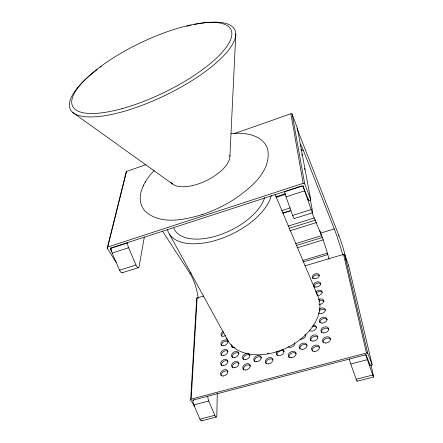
<?xml version="1.0" encoding="UTF-8"?>
<svg xmlns="http://www.w3.org/2000/svg" width="443" height="443" viewBox="0 0 443 443"><rect width="100%" height="100%" fill="white"/><g stroke="black" fill="none" stroke-linecap="round" stroke-linejoin="round"><path stroke-width="0.66" d="M217.247 393.362L216.849 415.418A4.186 1.224 77.1 0 1 214.794 415.324L199.904 419.122L193.812 404.902A4.164 1.329 77.2 0 1 192.893 400.123L365.957 354.71A4.419 0.321 73.1 0 0 367.413 359.661L372.762 375.027A4.419 0.316 73.2 0 0 373.443 375.503L371.079 365.481M229.906 156.252L235.803 33.873M194.721 406.375L190.64 399.985L196.664 298.803A0.847 0.637 2.8 0 1 197.113 297.978L203.736 296.007M190.64 399.985A1.008 0.67 2.4 0 1 191.171 399.115L197.113 297.978M144.313 237.116L139.091 266.625A4.546 1.628 72.8 0 1 135.973 265.003L128.592 247.742A4.574 1.656 72.1 0 1 127.739 242.764L111.337 248.102A4.552 1.761 72.1 0 0 112.134 253.064L119.582 270.186A4.524 1.733 72.8 0 0 122.711 272.196M111.78 251.607L110.324 249.265L110.623 248.036M116.249 262.123A1.146 0.875 10.5 0 1 115.584 261.636L107.217 248.235L126.078 172.543A0.98 0.825 14.6 0 1 126.515 171.458L146.085 164.591M107.217 248.235A1.163 0.903 11.8 0 1 107.715 247.05L126.515 171.458M154.214 170.538C144.235 180.473 133.974 198.248 144.927 211.04C160.283 225.199 183.917 219.988 201.942 214.672L202.296 214.545M143.189 186.005L143.693 185.091M145.26 182.217L145.73 181.359M201.942 214.672C213.227 210.94 224.042 205.812 234.065 199.411L234.358 199.228C250.577 188.07 271.847 171.192 267.666 148.959C262.588 134.462 244.497 132.313 231.274 133.504M234.148 133.681L290.896 113.757A1.036 0.925 -14.6 0 1 292.197 114.283L297.325 128.021L310.632 199.256A1.224 1.008 -10.3 0 1 309.84 200.568A1.224 1.008 -10.3 0 1 308.317 199.998L303.112 186.63A1.235 1.03 -10.1 0 0 301.561 186.043L110.822 248.086A1.163 0.897 11.5 0 0 110.324 249.265M301.345 150.792L303.245 150.149L334.282 228.937A22.084 1.467 72.4 0 1 342.843 255.179M107.715 247.05L303.156 183.336A1.24 1.036 -10.5 0 1 304.706 183.928L310.632 199.256M302.519 185.927L284.627 191.747A4.834 0.57 72 0 0 286.017 196.847L292.673 215.442A4.801 0.559 72.2 0 0 294.346 218.216M275.64 196.875L285.491 193.674M276.244 197.351L285.43 194.372M112.134 253.064L128.592 247.742M286.017 196.847L304.618 190.833A4.862 0.432 72 0 1 303.195 185.922M281.731 210.635L290.27 207.911M282.717 213.077L290.619 210.563M283.105 213.133L291.001 210.619M119.582 270.186L135.973 265.003M292.673 215.442L311.18 209.589A4.834 0.426 72.2 0 0 312.614 211.909L310.294 199.428M122.351 272.7L138.637 267.572M294.307 218.526L312.686 212.74M288.155 226.135L314.497 217.89M289.329 228.272L315.748 220.021M289.678 230.886L316.706 222.475M162.587 231.279L189.914 273.303L191.232 272.899M312.038 212.723L320.555 233.156L334.282 228.937M295.736 243.584L321.446 235.709L319.89 230.587M296.057 245.538L322.526 237.442M297.031 247.858L323.445 239.807M338.147 235.986L338.961 235.737A13.816 0.864 72.4 0 1 345.18 255.456L346.315 260.296M303.056 260.406L327.488 253.08M303.35 261.946L327.742 254.642M305.089 265.817L343.508 254.371A0.903 0.698 -10.8 0 1 344.615 254.769L348.486 265.147L372.098 364.567A1.074 0.725 -8.6 0 1 371.334 365.514A1.074 0.725 -8.6 0 1 370.032 365.098L366.234 355.413A1.085 0.742 -8.5 0 0 364.916 354.987M191.171 399.115L366.45 353.032A1.085 0.748 -8.7 0 1 367.773 353.464L372.098 364.567M193.812 404.902L208.764 401.009L214.794 415.324M349.361 359.068A4.391 0.426 73.5 0 0 350.756 363.996L367.413 359.661M350.756 363.996L356.189 379.258L372.762 375.027M201.327 420.85L216.173 417.073M357.102 381.229L373.621 377.026M72.796 112.494L172.504 183.967M169.387 234.098L228.344 341.359M275.053 194.311L317.548 295.32M297.087 128.625L338.961 235.737M304.618 190.833L311.18 209.589M344.615 254.769L367.773 353.464M369.562 363.083L370.032 365.098M343.508 254.371L366.45 353.032M300.985 149.369L301.234 150.725M301.866 154.103L302.115 155.46M304.507 168.312L304.756 169.663M307.946 197.96L308.317 199.998M292.197 114.283L304.706 183.928M290.896 113.757L303.156 183.336M316.042 292.712A50.236 33.701 -25.9 0 1 288.371 347.041A50.236 33.701 -25.9 0 1 226.683 338.142M271.282 195.501A56.61 29.083 -25.8 0 1 218.587 239.48A56.61 29.083 -25.8 0 1 167.365 229.313M264.665 197.572A49.921 25.633 -25.8 0 1 219.363 235.011A49.921 25.633 -25.8 0 1 173.872 228.156M229.823 155.122A32.621 14.89 -25.8 0 1 205.054 181.248A32.621 14.89 -25.8 0 1 170.887 182.2M194.527 24.47A91.385 28.745 -25.8 0 1 219.667 59.711A91.385 28.745 -25.8 0 1 96.546 116.708A91.385 28.745 -25.8 0 1 97.172 69.54M100.251 67.236A91.385 28.745 -25.8 0 1 101.309 66.472M186.708 26.264A91.385 28.745 -25.8 0 1 190.966 25.24M297.325 128.021A1.024 0.903 -13.9 0 1 297.009 129.018M300.304 145.537A16.264 1.213 71.8 0 1 303.245 150.149M320.555 233.156A21.978 1.938 72.5 0 1 329.083 259.271M357.196 380.775A4.391 0.415 73.6 0 1 356.189 379.258M189.914 273.303A20.987 6.152 73.7 0 1 198.148 298.25M208.764 401.009A4.186 1.246 76.8 0 1 207.8 396.214M201.936 420.169A4.164 1.301 77.5 0 1 199.904 419.122M193.214 400.566A1.008 0.67 2.2 0 1 193.818 399.879M348.486 265.147A0.897 0.681 -10.6 0 1 348.098 265.944M221.323 375.88A3.998 2.802 -32.8 0 1 223.361 371.749A3.998 2.802 -32.8 0 1 227.962 371.605M221.555 365.735A3.926 2.708 -32.1 0 1 223.289 361.593A3.926 2.708 -32.1 0 1 227.973 361.305M221.566 355.452A3.854 2.625 -31.4 0 1 223.538 351.559A3.854 2.625 -31.4 0 1 227.984 351.354M221.683 345.739A3.788 2.542 -30.8 0 1 223.621 341.957A3.788 2.542 -30.8 0 1 227.995 341.719M221.904 336.553A3.727 2.459 -30.2 0 1 223.87 332.56M225.692 335.545A3.732 2.459 -30.2 0 1 221.218 335.318A3.732 2.459 -30.2 0 1 223.183 331.32M232.492 367.923A3.965 2.78 -31.4 0 1 234.186 363.714A3.965 2.78 -31.4 0 1 238.965 363.432M232.431 357.711A3.898 2.691 -30.7 0 1 234.258 353.52A3.898 2.691 -30.7 0 1 238.982 353.52M232.254 347.611A3.826 2.603 -30.1 0 1 232.353 345.784M235.011 347.428A3.832 2.603 -30.1 0 1 231.667 344.521M243.705 370.16A4.009 2.857 -30.7 0 1 245.693 365.669A4.009 2.857 -30.7 0 1 250.594 366.056M243.329 359.544A3.937 2.763 -30 0 1 245.405 355.436A3.937 2.763 -30 0 1 250.062 355.541M254.614 361.665A3.981 2.835 -29.2 0 1 256.829 357.396A3.981 2.835 -29.2 0 1 261.586 357.839M266.188 363.847A4.031 2.907 -28.3 0 1 268.192 359.605A4.031 2.907 -28.3 0 1 273.06 359.738M268.951 353.254A3.965 2.808 -27.8 0 1 267.218 353.525M277.196 355.568A4.009 2.879 -26.8 0 1 279.311 351.293A4.009 2.879 -26.8 0 1 284.207 351.72M281.981 349.411A4.015 2.879 -26.8 0 1 283.321 353.425A4.015 2.879 -26.8 0 1 277.827 355.375A4.015 2.879 -26.8 0 1 277.268 351.083M289.146 357.684A4.059 2.957 -25.7 0 1 291.228 353.348A4.059 2.957 -25.7 0 1 296.24 353.785M294.711 342.705A3.993 2.852 -25.3 0 1 292.74 346.587A3.993 2.852 -25.3 0 1 288.016 346.719M299.933 348.862A4.042 2.929 -24.2 0 1 302.486 344.931A4.042 2.929 -24.2 0 1 307.182 345.496M304.862 334.72A3.97 2.824 -23.9 0 1 305.836 335.451M305.382 334.349A3.976 2.824 -23.9 0 1 304.391 337.832A3.976 2.824 -23.9 0 1 300.061 339.111M312.348 351.172A4.092 3.001 -22.9 0 1 314.613 346.996A4.092 3.001 -22.9 0 1 319.602 347.5M310.892 340.894A4.026 2.896 -22.7 0 1 312.952 336.94A4.026 2.896 -22.7 0 1 317.819 337.073M312.038 326.879A3.954 2.796 -22.6 0 1 316.496 327.432M312.819 325.162A3.965 2.796 -22.6 0 1 315.732 329.094A3.965 2.796 -22.6 0 1 309.164 330.107M323.207 342.572A4.081 2.968 -21.4 0 1 325.86 338.552A4.081 2.968 -21.4 0 1 330.688 339.421M321.574 332.499A4.009 2.863 -21.4 0 1 324.182 328.595A4.009 2.863 -21.4 0 1 328.922 329.393M319.99 322.77A3.943 2.769 -21.3 0 1 322.565 318.971A3.943 2.769 -21.3 0 1 327.216 319.713M319.187 310.947A3.876 2.675 -21.3 0 1 325.406 310.139M319.154 309.103A3.887 2.669 -21.3 0 1 324.52 308.494A3.887 2.669 -21.3 0 1 323.761 312.586A3.887 2.669 -21.3 0 1 318.456 312.908M318.838 301.002A3.815 2.586 -21.2 0 1 324.093 301.517M318.284 299.678A3.821 2.58 -21.3 0 1 323.689 300.659A3.821 2.58 -21.3 0 1 319.076 304.468M316.512 292.939A3.754 2.503 -21.2 0 1 322.277 292.347M315.715 291.876A3.76 2.497 -21.2 0 1 320.499 290.331A3.76 2.497 -21.2 0 1 321.784 293.427A3.76 2.497 -21.2 0 1 317.26 295.603M314.702 287.74A3.699 2.42 -21.2 0 1 315.975 283.858A3.699 2.42 -21.2 0 1 320.937 284.068M312.786 278.492A3.638 2.348 -21.2 0 1 315.388 275.308A3.638 2.348 -21.2 0 1 319.486 275.856M122.495 108.513A87.952 27.483 -25.8 0 0 231.008 29.747A87.952 27.483 -25.8 0 0 101.868 65.619A87.952 27.483 -25.8 0 0 122.495 108.513M223.599 375.98A4.004 2.796 -32.8 0 0 227.575 370.78A4.004 2.796 -32.8 0 0 221.256 371.738A4.004 2.796 -32.8 0 0 223.599 375.98M223.687 365.53A3.932 2.708 -32 0 0 227.597 360.469A3.932 2.708 -32 0 0 221.378 361.449A3.932 2.708 -32 0 0 223.687 365.53M223.77 355.43A3.86 2.619 -31.3 0 0 227.613 350.507A3.86 2.619 -31.3 0 0 221.5 351.498A3.86 2.619 -31.3 0 0 223.77 355.43M223.848 345.656A3.793 2.536 -30.7 0 0 227.63 340.866A3.793 2.536 -30.7 0 0 221.616 341.874A3.793 2.536 -30.7 0 0 223.848 345.656M234.712 367.723A3.97 2.78 -31.4 0 0 238.611 362.59A3.97 2.78 -31.4 0 0 232.282 363.576A3.97 2.78 -31.4 0 0 234.712 367.723M234.258 357.507A3.904 2.686 -30.7 0 0 238.561 352.706A3.904 2.686 -30.7 0 0 232.453 353.193A3.904 2.686 -30.7 0 0 234.258 357.507M245.655 370.016A4.015 2.852 -30.7 0 0 250.029 365.015A4.015 2.852 -30.7 0 0 243.689 365.464A4.015 2.852 -30.7 0 0 245.655 370.016M245.361 359.589A3.943 2.758 -30 0 0 249.664 354.721A3.943 2.758 -30 0 0 243.434 355.203A3.943 2.758 -30 0 0 245.361 359.589M256.741 361.726A3.993 2.83 -29.2 0 0 261.043 356.787A3.993 2.83 -29.2 0 0 254.686 357.268A3.993 2.83 -29.2 0 0 256.741 361.726M268.414 363.913A4.037 2.907 -28.3 0 0 272.716 358.902A4.037 2.907 -28.3 0 0 266.226 359.384A4.037 2.907 -28.3 0 0 268.414 363.913M291.167 357.734A4.065 2.951 -25.7 0 0 295.874 352.955A4.065 2.951 -25.7 0 0 289.368 352.938A4.065 2.951 -25.7 0 0 291.167 357.734M302.209 349.372A4.048 2.924 -24.2 0 0 306.849 344.654A4.048 2.924 -24.2 0 0 300.315 344.676A4.048 2.924 -24.2 0 0 302.209 349.372M314.292 351.426A4.103 2.996 -22.9 0 0 319.392 346.913A4.103 2.996 -22.9 0 0 312.88 346.409A4.103 2.996 -22.9 0 0 314.292 351.426M312.797 341.082A4.031 2.891 -22.8 0 0 317.808 336.68A4.031 2.891 -22.8 0 0 311.418 336.248A4.031 2.891 -22.8 0 0 312.797 341.082M325.306 343.032A4.087 2.963 -21.5 0 0 330.34 338.568A4.087 2.963 -21.5 0 0 323.8 338.12A4.087 2.963 -21.5 0 0 325.306 343.032M323.623 332.887A4.015 2.863 -21.4 0 0 328.579 328.534A4.015 2.863 -21.4 0 0 322.161 328.147A4.015 2.863 -21.4 0 0 323.623 332.887M321.995 323.091A3.948 2.763 -21.3 0 0 326.873 318.838A3.948 2.763 -21.3 0 0 320.571 318.511A3.948 2.763 -21.3 0 0 321.995 323.091M316.014 287.042A3.699 2.42 -21.2 0 0 320.599 283.166A3.699 2.42 -21.2 0 0 314.735 283.044A3.699 2.42 -21.2 0 0 316.014 287.042M314.635 278.736A3.644 2.342 -21.2 0 0 319.154 274.948A3.644 2.342 -21.2 0 0 313.384 274.87A3.644 2.342 -21.2 0 0 314.635 278.736"/></g></svg>
